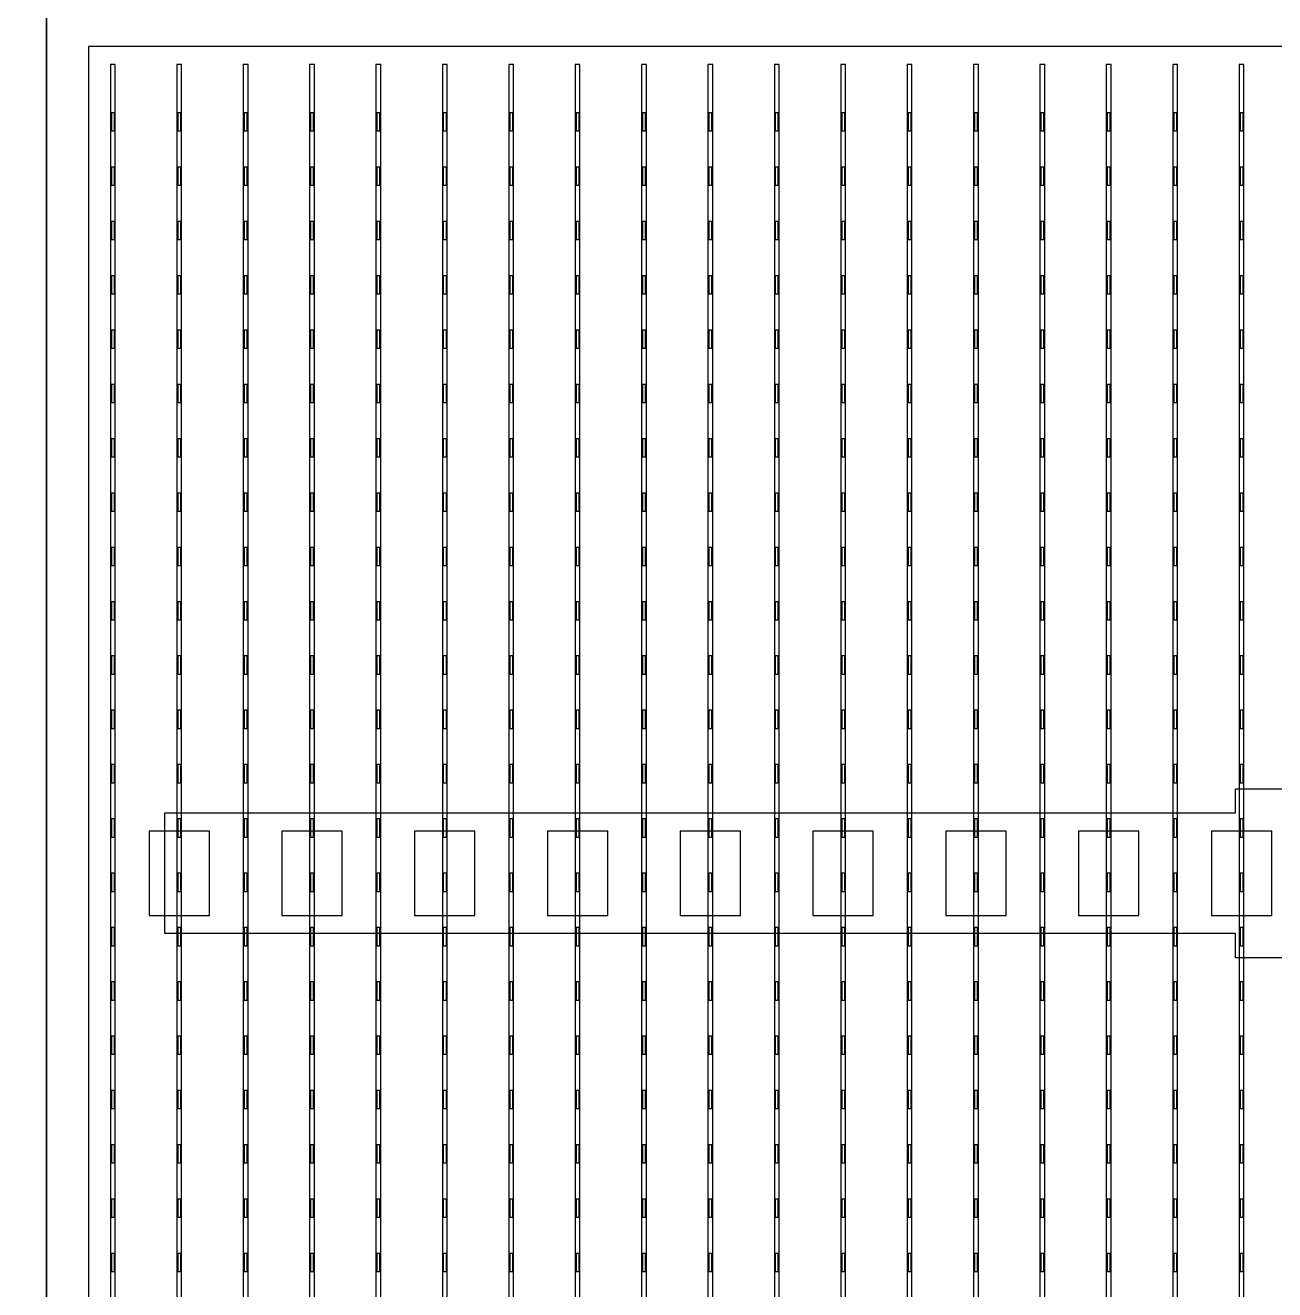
# Model space of a CAD drawing. Header units: millimetres. Extents: x -18 to 142, y -7 to 153.
# Drawn here: x 82.89 to 93.25, y 30.65 to 41.12 of the extents above; entities that cross this region are included whole.
import ezdxf

# ---------------------------------------------------------------- set-up
doc = ezdxf.new("R2010")
doc.units = ezdxf.units.MM
for name, color, linetype in [('BUSBARS', 3, 'Continuous'), ('CELLS', 5, 'Continuous'), ('CONTACT_PADS', 2, 'Continuous'), ('DICING', 4, 'Continuous'), ('FINGERS', 1, 'Continuous'), ('INSULATION', 2, 'Continuous')]:
    doc.layers.add(name, color=color, linetype=linetype)

msp = doc.modelspace()

# ---------------------------------------------------------------- linework, layer by layer
at = {"layer": 'BUSBARS'}
msp.add_lwpolyline([(102.99, 34.6), (102.99, 33.6), (94.12, 33.6), (94.12, 33.4), (92.92, 33.4), (92.92, 33.6), (84.05, 33.6), (84.05, 34.6), (92.92, 34.6), (92.92, 34.8), (94.12, 34.8), (94.12, 34.6), (102.99, 34.6)], close=True, dxfattribs=at)
at = {"layer": 'CELLS'}
for points in [[(83.07, 20.4), (83.07, 41.3), (62.17, 41.3), (62.17, 20.4), (83.07, 20.4)], [(103.97, 20.4), (103.97, 41.3), (83.07, 41.3), (83.07, 20.4), (103.97, 20.4)]]:
    msp.add_lwpolyline(points, close=True, dxfattribs=at)
at = {"layer": 'CONTACT_PADS'}
for points in [[(83.633, 40.25), (83.633, 40.4), (83.608, 40.4), (83.608, 40.25), (83.633, 40.25)], [(84.183, 40.25), (84.183, 40.4), (84.158, 40.4), (84.158, 40.25), (84.183, 40.25)], [(84.733, 40.25), (84.733, 40.4), (84.708, 40.4), (84.708, 40.25), (84.733, 40.25)], [(85.283, 40.25), (85.283, 40.4), (85.258, 40.4), (85.258, 40.25), (85.283, 40.25)], [(85.833, 40.25), (85.833, 40.4), (85.808, 40.4), (85.808, 40.25), (85.833, 40.25)], [(86.383, 40.25), (86.383, 40.4), (86.358, 40.4), (86.358, 40.25), (86.383, 40.25)], [(86.933, 40.25), (86.933, 40.4), (86.908, 40.4), (86.908, 40.25), (86.933, 40.25)], [(87.483, 40.25), (87.483, 40.4), (87.458, 40.4), (87.458, 40.25), (87.483, 40.25)], [(88.033, 40.25), (88.033, 40.4), (88.008, 40.4), (88.008, 40.25), (88.033, 40.25)], [(88.583, 40.25), (88.583, 40.4), (88.558, 40.4), (88.558, 40.25), (88.583, 40.25)], [(89.133, 40.25), (89.133, 40.4), (89.108, 40.4), (89.108, 40.25), (89.133, 40.25)], [(89.683, 40.25), (89.683, 40.4), (89.658, 40.4), (89.658, 40.25), (89.683, 40.25)], [(90.233, 40.25), (90.233, 40.4), (90.208, 40.4), (90.208, 40.25), (90.233, 40.25)], [(90.783, 40.25), (90.783, 40.4), (90.758, 40.4), (90.758, 40.25), (90.783, 40.25)], [(91.333, 40.25), (91.333, 40.4), (91.308, 40.4), (91.308, 40.25), (91.333, 40.25)], [(91.883, 40.25), (91.883, 40.4), (91.858, 40.4), (91.858, 40.25), (91.883, 40.25)], [(92.433, 40.25), (92.433, 40.4), (92.408, 40.4), (92.408, 40.25), (92.433, 40.25)], [(92.983, 40.25), (92.983, 40.4), (92.958, 40.4), (92.958, 40.25), (92.983, 40.25)], [(83.633, 39.8), (83.633, 39.95), (83.608, 39.95), (83.608, 39.8), (83.633, 39.8)], [(84.183, 39.8), (84.183, 39.95), (84.158, 39.95), (84.158, 39.8), (84.183, 39.8)], [(84.733, 39.8), (84.733, 39.95), (84.708, 39.95), (84.708, 39.8), (84.733, 39.8)], [(85.283, 39.8), (85.283, 39.95), (85.258, 39.95), (85.258, 39.8), (85.283, 39.8)], [(85.833, 39.8), (85.833, 39.95), (85.808, 39.95), (85.808, 39.8), (85.833, 39.8)], [(86.383, 39.8), (86.383, 39.95), (86.358, 39.95), (86.358, 39.8), (86.383, 39.8)], [(86.933, 39.8), (86.933, 39.95), (86.908, 39.95), (86.908, 39.8), (86.933, 39.8)], [(87.483, 39.8), (87.483, 39.95), (87.458, 39.95), (87.458, 39.8), (87.483, 39.8)], [(88.033, 39.8), (88.033, 39.95), (88.008, 39.95), (88.008, 39.8), (88.033, 39.8)], [(88.583, 39.8), (88.583, 39.95), (88.558, 39.95), (88.558, 39.8), (88.583, 39.8)], [(89.133, 39.8), (89.133, 39.95), (89.108, 39.95), (89.108, 39.8), (89.133, 39.8)], [(89.683, 39.8), (89.683, 39.95), (89.658, 39.95), (89.658, 39.8), (89.683, 39.8)], [(90.233, 39.8), (90.233, 39.95), (90.208, 39.95), (90.208, 39.8), (90.233, 39.8)], [(90.783, 39.8), (90.783, 39.95), (90.758, 39.95), (90.758, 39.8), (90.783, 39.8)], [(91.333, 39.8), (91.333, 39.95), (91.308, 39.95), (91.308, 39.8), (91.333, 39.8)], [(91.883, 39.8), (91.883, 39.95), (91.858, 39.95), (91.858, 39.8), (91.883, 39.8)], [(92.433, 39.8), (92.433, 39.95), (92.408, 39.95), (92.408, 39.8), (92.433, 39.8)], [(92.983, 39.8), (92.983, 39.95), (92.958, 39.95), (92.958, 39.8), (92.983, 39.8)], [(83.633, 39.35), (83.633, 39.5), (83.608, 39.5), (83.608, 39.35), (83.633, 39.35)], [(84.183, 39.35), (84.183, 39.5), (84.158, 39.5), (84.158, 39.35), (84.183, 39.35)], [(84.733, 39.35), (84.733, 39.5), (84.708, 39.5), (84.708, 39.35), (84.733, 39.35)], [(85.283, 39.35), (85.283, 39.5), (85.258, 39.5), (85.258, 39.35), (85.283, 39.35)], [(85.833, 39.35), (85.833, 39.5), (85.808, 39.5), (85.808, 39.35), (85.833, 39.35)], [(86.383, 39.35), (86.383, 39.5), (86.358, 39.5), (86.358, 39.35), (86.383, 39.35)], [(86.933, 39.35), (86.933, 39.5), (86.908, 39.5), (86.908, 39.35), (86.933, 39.35)], [(87.483, 39.35), (87.483, 39.5), (87.458, 39.5), (87.458, 39.35), (87.483, 39.35)], [(88.033, 39.35), (88.033, 39.5), (88.008, 39.5), (88.008, 39.35), (88.033, 39.35)], [(88.583, 39.35), (88.583, 39.5), (88.558, 39.5), (88.558, 39.35), (88.583, 39.35)], [(89.133, 39.35), (89.133, 39.5), (89.108, 39.5), (89.108, 39.35), (89.133, 39.35)], [(89.683, 39.35), (89.683, 39.5), (89.658, 39.5), (89.658, 39.35), (89.683, 39.35)], [(90.233, 39.35), (90.233, 39.5), (90.208, 39.5), (90.208, 39.35), (90.233, 39.35)], [(90.783, 39.35), (90.783, 39.5), (90.758, 39.5), (90.758, 39.35), (90.783, 39.35)], [(91.333, 39.35), (91.333, 39.5), (91.308, 39.5), (91.308, 39.35), (91.333, 39.35)], [(91.883, 39.35), (91.883, 39.5), (91.858, 39.5), (91.858, 39.35), (91.883, 39.35)], [(92.433, 39.35), (92.433, 39.5), (92.408, 39.5), (92.408, 39.35), (92.433, 39.35)], [(92.983, 39.35), (92.983, 39.5), (92.958, 39.5), (92.958, 39.35), (92.983, 39.35)], [(83.633, 38.9), (83.633, 39.05), (83.608, 39.05), (83.608, 38.9), (83.633, 38.9)], [(84.183, 38.9), (84.183, 39.05), (84.158, 39.05), (84.158, 38.9), (84.183, 38.9)], [(84.733, 38.9), (84.733, 39.05), (84.708, 39.05), (84.708, 38.9), (84.733, 38.9)], [(85.283, 38.9), (85.283, 39.05), (85.258, 39.05), (85.258, 38.9), (85.283, 38.9)], [(85.833, 38.9), (85.833, 39.05), (85.808, 39.05), (85.808, 38.9), (85.833, 38.9)], [(86.383, 38.9), (86.383, 39.05), (86.358, 39.05), (86.358, 38.9), (86.383, 38.9)], [(86.933, 38.9), (86.933, 39.05), (86.908, 39.05), (86.908, 38.9), (86.933, 38.9)], [(87.483, 38.9), (87.483, 39.05), (87.458, 39.05), (87.458, 38.9), (87.483, 38.9)], [(88.033, 38.9), (88.033, 39.05), (88.008, 39.05), (88.008, 38.9), (88.033, 38.9)], [(88.583, 38.9), (88.583, 39.05), (88.558, 39.05), (88.558, 38.9), (88.583, 38.9)], [(89.133, 38.9), (89.133, 39.05), (89.108, 39.05), (89.108, 38.9), (89.133, 38.9)], [(89.683, 38.9), (89.683, 39.05), (89.658, 39.05), (89.658, 38.9), (89.683, 38.9)], [(90.233, 38.9), (90.233, 39.05), (90.208, 39.05), (90.208, 38.9), (90.233, 38.9)], [(90.783, 38.9), (90.783, 39.05), (90.758, 39.05), (90.758, 38.9), (90.783, 38.9)], [(91.333, 38.9), (91.333, 39.05), (91.308, 39.05), (91.308, 38.9), (91.333, 38.9)], [(91.883, 38.9), (91.883, 39.05), (91.858, 39.05), (91.858, 38.9), (91.883, 38.9)], [(92.433, 38.9), (92.433, 39.05), (92.408, 39.05), (92.408, 38.9), (92.433, 38.9)], [(92.983, 38.9), (92.983, 39.05), (92.958, 39.05), (92.958, 38.9), (92.983, 38.9)], [(83.633, 38.45), (83.633, 38.6), (83.608, 38.6), (83.608, 38.45), (83.633, 38.45)], [(84.183, 38.45), (84.183, 38.6), (84.158, 38.6), (84.158, 38.45), (84.183, 38.45)], [(84.733, 38.45), (84.733, 38.6), (84.708, 38.6), (84.708, 38.45), (84.733, 38.45)], [(85.283, 38.45), (85.283, 38.6), (85.258, 38.6), (85.258, 38.45), (85.283, 38.45)], [(85.833, 38.45), (85.833, 38.6), (85.808, 38.6), (85.808, 38.45), (85.833, 38.45)], [(86.383, 38.45), (86.383, 38.6), (86.358, 38.6), (86.358, 38.45), (86.383, 38.45)], [(86.933, 38.45), (86.933, 38.6), (86.908, 38.6), (86.908, 38.45), (86.933, 38.45)], [(87.483, 38.45), (87.483, 38.6), (87.458, 38.6), (87.458, 38.45), (87.483, 38.45)], [(88.033, 38.45), (88.033, 38.6), (88.008, 38.6), (88.008, 38.45), (88.033, 38.45)], [(88.583, 38.45), (88.583, 38.6), (88.558, 38.6), (88.558, 38.45), (88.583, 38.45)], [(89.133, 38.45), (89.133, 38.6), (89.108, 38.6), (89.108, 38.45), (89.133, 38.45)], [(89.683, 38.45), (89.683, 38.6), (89.658, 38.6), (89.658, 38.45), (89.683, 38.45)], [(90.233, 38.45), (90.233, 38.6), (90.208, 38.6), (90.208, 38.45), (90.233, 38.45)], [(90.783, 38.45), (90.783, 38.6), (90.758, 38.6), (90.758, 38.45), (90.783, 38.45)], [(91.333, 38.45), (91.333, 38.6), (91.308, 38.6), (91.308, 38.45), (91.333, 38.45)], [(91.883, 38.45), (91.883, 38.6), (91.858, 38.6), (91.858, 38.45), (91.883, 38.45)], [(92.433, 38.45), (92.433, 38.6), (92.408, 38.6), (92.408, 38.45), (92.433, 38.45)], [(92.983, 38.45), (92.983, 38.6), (92.958, 38.6), (92.958, 38.45), (92.983, 38.45)], [(83.633, 38), (83.633, 38.15), (83.608, 38.15), (83.608, 38), (83.633, 38)], [(84.183, 38), (84.183, 38.15), (84.158, 38.15), (84.158, 38), (84.183, 38)], [(84.733, 38), (84.733, 38.15), (84.708, 38.15), (84.708, 38), (84.733, 38)], [(85.283, 38), (85.283, 38.15), (85.258, 38.15), (85.258, 38), (85.283, 38)], [(85.833, 38), (85.833, 38.15), (85.808, 38.15), (85.808, 38), (85.833, 38)], [(86.383, 38), (86.383, 38.15), (86.358, 38.15), (86.358, 38), (86.383, 38)], [(86.933, 38), (86.933, 38.15), (86.908, 38.15), (86.908, 38), (86.933, 38)], [(87.483, 38), (87.483, 38.15), (87.458, 38.15), (87.458, 38), (87.483, 38)], [(88.033, 38), (88.033, 38.15), (88.008, 38.15), (88.008, 38), (88.033, 38)], [(88.583, 38), (88.583, 38.15), (88.558, 38.15), (88.558, 38), (88.583, 38)], [(89.133, 38), (89.133, 38.15), (89.108, 38.15), (89.108, 38), (89.133, 38)], [(89.683, 38), (89.683, 38.15), (89.658, 38.15), (89.658, 38), (89.683, 38)], [(90.233, 38), (90.233, 38.15), (90.208, 38.15), (90.208, 38), (90.233, 38)], [(90.783, 38), (90.783, 38.15), (90.758, 38.15), (90.758, 38), (90.783, 38)], [(91.333, 38), (91.333, 38.15), (91.308, 38.15), (91.308, 38), (91.333, 38)], [(91.883, 38), (91.883, 38.15), (91.858, 38.15), (91.858, 38), (91.883, 38)], [(92.433, 38), (92.433, 38.15), (92.408, 38.15), (92.408, 38), (92.433, 38)], [(92.983, 38), (92.983, 38.15), (92.958, 38.15), (92.958, 38), (92.983, 38)], [(83.633, 37.55), (83.633, 37.7), (83.608, 37.7), (83.608, 37.55), (83.633, 37.55)], [(84.183, 37.55), (84.183, 37.7), (84.158, 37.7), (84.158, 37.55), (84.183, 37.55)], [(84.733, 37.55), (84.733, 37.7), (84.708, 37.7), (84.708, 37.55), (84.733, 37.55)], [(85.283, 37.55), (85.283, 37.7), (85.258, 37.7), (85.258, 37.55), (85.283, 37.55)], [(85.833, 37.55), (85.833, 37.7), (85.808, 37.7), (85.808, 37.55), (85.833, 37.55)], [(86.383, 37.55), (86.383, 37.7), (86.358, 37.7), (86.358, 37.55), (86.383, 37.55)], [(86.933, 37.55), (86.933, 37.7), (86.908, 37.7), (86.908, 37.55), (86.933, 37.55)], [(87.483, 37.55), (87.483, 37.7), (87.458, 37.7), (87.458, 37.55), (87.483, 37.55)], [(88.033, 37.55), (88.033, 37.7), (88.008, 37.7), (88.008, 37.55), (88.033, 37.55)], [(88.583, 37.55), (88.583, 37.7), (88.558, 37.7), (88.558, 37.55), (88.583, 37.55)], [(89.133, 37.55), (89.133, 37.7), (89.108, 37.7), (89.108, 37.55), (89.133, 37.55)], [(89.683, 37.55), (89.683, 37.7), (89.658, 37.7), (89.658, 37.55), (89.683, 37.55)], [(90.233, 37.55), (90.233, 37.7), (90.208, 37.7), (90.208, 37.55), (90.233, 37.55)], [(90.783, 37.55), (90.783, 37.7), (90.758, 37.7), (90.758, 37.55), (90.783, 37.55)], [(91.333, 37.55), (91.333, 37.7), (91.308, 37.7), (91.308, 37.55), (91.333, 37.55)], [(91.883, 37.55), (91.883, 37.7), (91.858, 37.7), (91.858, 37.55), (91.883, 37.55)], [(92.433, 37.55), (92.433, 37.7), (92.408, 37.7), (92.408, 37.55), (92.433, 37.55)], [(92.983, 37.55), (92.983, 37.7), (92.958, 37.7), (92.958, 37.55), (92.983, 37.55)], [(83.633, 37.1), (83.633, 37.25), (83.608, 37.25), (83.608, 37.1), (83.633, 37.1)], [(84.183, 37.1), (84.183, 37.25), (84.158, 37.25), (84.158, 37.1), (84.183, 37.1)], [(84.733, 37.1), (84.733, 37.25), (84.708, 37.25), (84.708, 37.1), (84.733, 37.1)], [(85.283, 37.1), (85.283, 37.25), (85.258, 37.25), (85.258, 37.1), (85.283, 37.1)], [(85.833, 37.1), (85.833, 37.25), (85.808, 37.25), (85.808, 37.1), (85.833, 37.1)], [(86.383, 37.1), (86.383, 37.25), (86.358, 37.25), (86.358, 37.1), (86.383, 37.1)], [(86.933, 37.1), (86.933, 37.25), (86.908, 37.25), (86.908, 37.1), (86.933, 37.1)], [(87.483, 37.1), (87.483, 37.25), (87.458, 37.25), (87.458, 37.1), (87.483, 37.1)], [(88.033, 37.1), (88.033, 37.25), (88.008, 37.25), (88.008, 37.1), (88.033, 37.1)], [(88.583, 37.1), (88.583, 37.25), (88.558, 37.25), (88.558, 37.1), (88.583, 37.1)], [(89.133, 37.1), (89.133, 37.25), (89.108, 37.25), (89.108, 37.1), (89.133, 37.1)], [(89.683, 37.1), (89.683, 37.25), (89.658, 37.25), (89.658, 37.1), (89.683, 37.1)], [(90.233, 37.1), (90.233, 37.25), (90.208, 37.25), (90.208, 37.1), (90.233, 37.1)], [(90.783, 37.1), (90.783, 37.25), (90.758, 37.25), (90.758, 37.1), (90.783, 37.1)], [(91.333, 37.1), (91.333, 37.25), (91.308, 37.25), (91.308, 37.1), (91.333, 37.1)], [(91.883, 37.1), (91.883, 37.25), (91.858, 37.25), (91.858, 37.1), (91.883, 37.1)], [(92.433, 37.1), (92.433, 37.25), (92.408, 37.25), (92.408, 37.1), (92.433, 37.1)], [(92.983, 37.1), (92.983, 37.25), (92.958, 37.25), (92.958, 37.1), (92.983, 37.1)], [(83.633, 36.65), (83.633, 36.8), (83.608, 36.8), (83.608, 36.65), (83.633, 36.65)], [(84.183, 36.65), (84.183, 36.8), (84.158, 36.8), (84.158, 36.65), (84.183, 36.65)], [(84.733, 36.65), (84.733, 36.8), (84.708, 36.8), (84.708, 36.65), (84.733, 36.65)], [(85.283, 36.65), (85.283, 36.8), (85.258, 36.8), (85.258, 36.65), (85.283, 36.65)], [(85.833, 36.65), (85.833, 36.8), (85.808, 36.8), (85.808, 36.65), (85.833, 36.65)], [(86.383, 36.65), (86.383, 36.8), (86.358, 36.8), (86.358, 36.65), (86.383, 36.65)], [(86.933, 36.65), (86.933, 36.8), (86.908, 36.8), (86.908, 36.65), (86.933, 36.65)], [(87.483, 36.65), (87.483, 36.8), (87.458, 36.8), (87.458, 36.65), (87.483, 36.65)], [(88.033, 36.65), (88.033, 36.8), (88.008, 36.8), (88.008, 36.65), (88.033, 36.65)], [(88.583, 36.65), (88.583, 36.8), (88.558, 36.8), (88.558, 36.65), (88.583, 36.65)], [(89.133, 36.65), (89.133, 36.8), (89.108, 36.8), (89.108, 36.65), (89.133, 36.65)], [(89.683, 36.65), (89.683, 36.8), (89.658, 36.8), (89.658, 36.65), (89.683, 36.65)], [(90.233, 36.65), (90.233, 36.8), (90.208, 36.8), (90.208, 36.65), (90.233, 36.65)], [(90.783, 36.65), (90.783, 36.8), (90.758, 36.8), (90.758, 36.65), (90.783, 36.65)], [(91.333, 36.65), (91.333, 36.8), (91.308, 36.8), (91.308, 36.65), (91.333, 36.65)], [(91.883, 36.65), (91.883, 36.8), (91.858, 36.8), (91.858, 36.65), (91.883, 36.65)], [(92.433, 36.65), (92.433, 36.8), (92.408, 36.8), (92.408, 36.65), (92.433, 36.65)], [(92.983, 36.65), (92.983, 36.8), (92.958, 36.8), (92.958, 36.65), (92.983, 36.65)], [(83.633, 36.2), (83.633, 36.35), (83.608, 36.35), (83.608, 36.2), (83.633, 36.2)], [(84.183, 36.2), (84.183, 36.35), (84.158, 36.35), (84.158, 36.2), (84.183, 36.2)], [(84.733, 36.2), (84.733, 36.35), (84.708, 36.35), (84.708, 36.2), (84.733, 36.2)], [(85.283, 36.2), (85.283, 36.35), (85.258, 36.35), (85.258, 36.2), (85.283, 36.2)], [(85.833, 36.2), (85.833, 36.35), (85.808, 36.35), (85.808, 36.2), (85.833, 36.2)], [(86.383, 36.2), (86.383, 36.35), (86.358, 36.35), (86.358, 36.2), (86.383, 36.2)], [(86.933, 36.2), (86.933, 36.35), (86.908, 36.35), (86.908, 36.2), (86.933, 36.2)], [(87.483, 36.2), (87.483, 36.35), (87.458, 36.35), (87.458, 36.2), (87.483, 36.2)], [(88.033, 36.2), (88.033, 36.35), (88.008, 36.35), (88.008, 36.2), (88.033, 36.2)], [(88.583, 36.2), (88.583, 36.35), (88.558, 36.35), (88.558, 36.2), (88.583, 36.2)], [(89.133, 36.2), (89.133, 36.35), (89.108, 36.35), (89.108, 36.2), (89.133, 36.2)], [(89.683, 36.2), (89.683, 36.35), (89.658, 36.35), (89.658, 36.2), (89.683, 36.2)], [(90.233, 36.2), (90.233, 36.35), (90.208, 36.35), (90.208, 36.2), (90.233, 36.2)], [(90.783, 36.2), (90.783, 36.35), (90.758, 36.35), (90.758, 36.2), (90.783, 36.2)], [(91.333, 36.2), (91.333, 36.35), (91.308, 36.35), (91.308, 36.2), (91.333, 36.2)], [(91.883, 36.2), (91.883, 36.35), (91.858, 36.35), (91.858, 36.2), (91.883, 36.2)], [(92.433, 36.2), (92.433, 36.35), (92.408, 36.35), (92.408, 36.2), (92.433, 36.2)], [(92.983, 36.2), (92.983, 36.35), (92.958, 36.35), (92.958, 36.2), (92.983, 36.2)], [(83.633, 35.75), (83.633, 35.9), (83.608, 35.9), (83.608, 35.75), (83.633, 35.75)], [(84.183, 35.75), (84.183, 35.9), (84.158, 35.9), (84.158, 35.75), (84.183, 35.75)], [(84.733, 35.75), (84.733, 35.9), (84.708, 35.9), (84.708, 35.75), (84.733, 35.75)], [(85.283, 35.75), (85.283, 35.9), (85.258, 35.9), (85.258, 35.75), (85.283, 35.75)], [(85.833, 35.75), (85.833, 35.9), (85.808, 35.9), (85.808, 35.75), (85.833, 35.75)], [(86.383, 35.75), (86.383, 35.9), (86.358, 35.9), (86.358, 35.75), (86.383, 35.75)], [(86.933, 35.75), (86.933, 35.9), (86.908, 35.9), (86.908, 35.75), (86.933, 35.75)], [(87.483, 35.75), (87.483, 35.9), (87.458, 35.9), (87.458, 35.75), (87.483, 35.75)], [(88.033, 35.75), (88.033, 35.9), (88.008, 35.9), (88.008, 35.75), (88.033, 35.75)], [(88.583, 35.75), (88.583, 35.9), (88.558, 35.9), (88.558, 35.75), (88.583, 35.75)], [(89.133, 35.75), (89.133, 35.9), (89.108, 35.9), (89.108, 35.75), (89.133, 35.75)], [(89.683, 35.75), (89.683, 35.9), (89.658, 35.9), (89.658, 35.75), (89.683, 35.75)], [(90.233, 35.75), (90.233, 35.9), (90.208, 35.9), (90.208, 35.75), (90.233, 35.75)], [(90.783, 35.75), (90.783, 35.9), (90.758, 35.9), (90.758, 35.75), (90.783, 35.75)], [(91.333, 35.75), (91.333, 35.9), (91.308, 35.9), (91.308, 35.75), (91.333, 35.75)], [(91.883, 35.75), (91.883, 35.9), (91.858, 35.9), (91.858, 35.75), (91.883, 35.75)], [(92.433, 35.75), (92.433, 35.9), (92.408, 35.9), (92.408, 35.75), (92.433, 35.75)], [(92.983, 35.75), (92.983, 35.9), (92.958, 35.9), (92.958, 35.75), (92.983, 35.75)], [(83.633, 35.3), (83.633, 35.45), (83.608, 35.45), (83.608, 35.3), (83.633, 35.3)], [(84.183, 35.3), (84.183, 35.45), (84.158, 35.45), (84.158, 35.3), (84.183, 35.3)], [(84.733, 35.3), (84.733, 35.45), (84.708, 35.45), (84.708, 35.3), (84.733, 35.3)], [(85.283, 35.3), (85.283, 35.45), (85.258, 35.45), (85.258, 35.3), (85.283, 35.3)], [(85.833, 35.3), (85.833, 35.45), (85.808, 35.45), (85.808, 35.3), (85.833, 35.3)], [(86.383, 35.3), (86.383, 35.45), (86.358, 35.45), (86.358, 35.3), (86.383, 35.3)], [(86.933, 35.3), (86.933, 35.45), (86.908, 35.45), (86.908, 35.3), (86.933, 35.3)], [(87.483, 35.3), (87.483, 35.45), (87.458, 35.45), (87.458, 35.3), (87.483, 35.3)], [(88.033, 35.3), (88.033, 35.45), (88.008, 35.45), (88.008, 35.3), (88.033, 35.3)], [(88.583, 35.3), (88.583, 35.45), (88.558, 35.45), (88.558, 35.3), (88.583, 35.3)], [(89.133, 35.3), (89.133, 35.45), (89.108, 35.45), (89.108, 35.3), (89.133, 35.3)], [(89.683, 35.3), (89.683, 35.45), (89.658, 35.45), (89.658, 35.3), (89.683, 35.3)], [(90.233, 35.3), (90.233, 35.45), (90.208, 35.45), (90.208, 35.3), (90.233, 35.3)], [(90.783, 35.3), (90.783, 35.45), (90.758, 35.45), (90.758, 35.3), (90.783, 35.3)], [(91.333, 35.3), (91.333, 35.45), (91.308, 35.45), (91.308, 35.3), (91.333, 35.3)], [(91.883, 35.3), (91.883, 35.45), (91.858, 35.45), (91.858, 35.3), (91.883, 35.3)], [(92.433, 35.3), (92.433, 35.45), (92.408, 35.45), (92.408, 35.3), (92.433, 35.3)], [(92.983, 35.3), (92.983, 35.45), (92.958, 35.45), (92.958, 35.3), (92.983, 35.3)], [(83.633, 34.85), (83.633, 35), (83.608, 35), (83.608, 34.85), (83.633, 34.85)], [(84.183, 34.85), (84.183, 35), (84.158, 35), (84.158, 34.85), (84.183, 34.85)], [(84.733, 34.85), (84.733, 35), (84.708, 35), (84.708, 34.85), (84.733, 34.85)], [(85.283, 34.85), (85.283, 35), (85.258, 35), (85.258, 34.85), (85.283, 34.85)], [(85.833, 34.85), (85.833, 35), (85.808, 35), (85.808, 34.85), (85.833, 34.85)], [(86.383, 34.85), (86.383, 35), (86.358, 35), (86.358, 34.85), (86.383, 34.85)], [(86.933, 34.85), (86.933, 35), (86.908, 35), (86.908, 34.85), (86.933, 34.85)], [(87.483, 34.85), (87.483, 35), (87.458, 35), (87.458, 34.85), (87.483, 34.85)], [(88.033, 34.85), (88.033, 35), (88.008, 35), (88.008, 34.85), (88.033, 34.85)], [(88.583, 34.85), (88.583, 35), (88.558, 35), (88.558, 34.85), (88.583, 34.85)], [(89.133, 34.85), (89.133, 35), (89.108, 35), (89.108, 34.85), (89.133, 34.85)], [(89.683, 34.85), (89.683, 35), (89.658, 35), (89.658, 34.85), (89.683, 34.85)], [(90.233, 34.85), (90.233, 35), (90.208, 35), (90.208, 34.85), (90.233, 34.85)], [(90.783, 34.85), (90.783, 35), (90.758, 35), (90.758, 34.85), (90.783, 34.85)], [(91.333, 34.85), (91.333, 35), (91.308, 35), (91.308, 34.85), (91.333, 34.85)], [(91.883, 34.85), (91.883, 35), (91.858, 35), (91.858, 34.85), (91.883, 34.85)], [(92.433, 34.85), (92.433, 35), (92.408, 35), (92.408, 34.85), (92.433, 34.85)], [(92.983, 34.85), (92.983, 35), (92.958, 35), (92.958, 34.85), (92.983, 34.85)], [(83.633, 34.4), (83.633, 34.55), (83.608, 34.55), (83.608, 34.4), (83.633, 34.4)], [(84.183, 34.4), (84.183, 34.55), (84.158, 34.55), (84.158, 34.4), (84.183, 34.4)], [(84.733, 34.4), (84.733, 34.55), (84.708, 34.55), (84.708, 34.4), (84.733, 34.4)], [(85.283, 34.4), (85.283, 34.55), (85.258, 34.55), (85.258, 34.4), (85.283, 34.4)], [(85.833, 34.4), (85.833, 34.55), (85.808, 34.55), (85.808, 34.4), (85.833, 34.4)], [(86.383, 34.4), (86.383, 34.55), (86.358, 34.55), (86.358, 34.4), (86.383, 34.4)], [(86.933, 34.4), (86.933, 34.55), (86.908, 34.55), (86.908, 34.4), (86.933, 34.4)], [(87.483, 34.4), (87.483, 34.55), (87.458, 34.55), (87.458, 34.4), (87.483, 34.4)], [(88.033, 34.4), (88.033, 34.55), (88.008, 34.55), (88.008, 34.4), (88.033, 34.4)], [(88.583, 34.4), (88.583, 34.55), (88.558, 34.55), (88.558, 34.4), (88.583, 34.4)], [(89.133, 34.4), (89.133, 34.55), (89.108, 34.55), (89.108, 34.4), (89.133, 34.4)], [(89.683, 34.4), (89.683, 34.55), (89.658, 34.55), (89.658, 34.4), (89.683, 34.4)], [(90.233, 34.4), (90.233, 34.55), (90.208, 34.55), (90.208, 34.4), (90.233, 34.4)], [(90.783, 34.4), (90.783, 34.55), (90.758, 34.55), (90.758, 34.4), (90.783, 34.4)], [(91.333, 34.4), (91.333, 34.55), (91.308, 34.55), (91.308, 34.4), (91.333, 34.4)], [(91.883, 34.4), (91.883, 34.55), (91.858, 34.55), (91.858, 34.4), (91.883, 34.4)], [(92.433, 34.4), (92.433, 34.55), (92.408, 34.55), (92.408, 34.4), (92.433, 34.4)], [(92.983, 34.4), (92.983, 34.55), (92.958, 34.55), (92.958, 34.4), (92.983, 34.4)], [(83.633, 33.95), (83.633, 34.1), (83.608, 34.1), (83.608, 33.95), (83.633, 33.95)], [(84.183, 33.95), (84.183, 34.1), (84.158, 34.1), (84.158, 33.95), (84.183, 33.95)], [(84.733, 33.95), (84.733, 34.1), (84.708, 34.1), (84.708, 33.95), (84.733, 33.95)], [(85.283, 33.95), (85.283, 34.1), (85.258, 34.1), (85.258, 33.95), (85.283, 33.95)], [(85.833, 33.95), (85.833, 34.1), (85.808, 34.1), (85.808, 33.95), (85.833, 33.95)], [(86.383, 33.95), (86.383, 34.1), (86.358, 34.1), (86.358, 33.95), (86.383, 33.95)], [(86.933, 33.95), (86.933, 34.1), (86.908, 34.1), (86.908, 33.95), (86.933, 33.95)], [(87.483, 33.95), (87.483, 34.1), (87.458, 34.1), (87.458, 33.95), (87.483, 33.95)], [(88.033, 33.95), (88.033, 34.1), (88.008, 34.1), (88.008, 33.95), (88.033, 33.95)], [(88.583, 33.95), (88.583, 34.1), (88.558, 34.1), (88.558, 33.95), (88.583, 33.95)], [(89.133, 33.95), (89.133, 34.1), (89.108, 34.1), (89.108, 33.95), (89.133, 33.95)], [(89.683, 33.95), (89.683, 34.1), (89.658, 34.1), (89.658, 33.95), (89.683, 33.95)], [(90.233, 33.95), (90.233, 34.1), (90.208, 34.1), (90.208, 33.95), (90.233, 33.95)], [(90.783, 33.95), (90.783, 34.1), (90.758, 34.1), (90.758, 33.95), (90.783, 33.95)], [(91.333, 33.95), (91.333, 34.1), (91.308, 34.1), (91.308, 33.95), (91.333, 33.95)], [(91.883, 33.95), (91.883, 34.1), (91.858, 34.1), (91.858, 33.95), (91.883, 33.95)], [(92.433, 33.95), (92.433, 34.1), (92.408, 34.1), (92.408, 33.95), (92.433, 33.95)], [(92.983, 33.95), (92.983, 34.1), (92.958, 34.1), (92.958, 33.95), (92.983, 33.95)], [(83.633, 33.5), (83.633, 33.65), (83.608, 33.65), (83.608, 33.5), (83.633, 33.5)], [(84.183, 33.5), (84.183, 33.65), (84.158, 33.65), (84.158, 33.5), (84.183, 33.5)], [(84.733, 33.5), (84.733, 33.65), (84.708, 33.65), (84.708, 33.5), (84.733, 33.5)], [(85.283, 33.5), (85.283, 33.65), (85.258, 33.65), (85.258, 33.5), (85.283, 33.5)], [(85.833, 33.5), (85.833, 33.65), (85.808, 33.65), (85.808, 33.5), (85.833, 33.5)], [(86.383, 33.5), (86.383, 33.65), (86.358, 33.65), (86.358, 33.5), (86.383, 33.5)], [(86.933, 33.5), (86.933, 33.65), (86.908, 33.65), (86.908, 33.5), (86.933, 33.5)], [(87.483, 33.5), (87.483, 33.65), (87.458, 33.65), (87.458, 33.5), (87.483, 33.5)], [(88.033, 33.5), (88.033, 33.65), (88.008, 33.65), (88.008, 33.5), (88.033, 33.5)], [(88.583, 33.5), (88.583, 33.65), (88.558, 33.65), (88.558, 33.5), (88.583, 33.5)], [(89.133, 33.5), (89.133, 33.65), (89.108, 33.65), (89.108, 33.5), (89.133, 33.5)], [(89.683, 33.5), (89.683, 33.65), (89.658, 33.65), (89.658, 33.5), (89.683, 33.5)], [(90.233, 33.5), (90.233, 33.65), (90.208, 33.65), (90.208, 33.5), (90.233, 33.5)], [(90.783, 33.5), (90.783, 33.65), (90.758, 33.65), (90.758, 33.5), (90.783, 33.5)], [(91.333, 33.5), (91.333, 33.65), (91.308, 33.65), (91.308, 33.5), (91.333, 33.5)], [(91.883, 33.5), (91.883, 33.65), (91.858, 33.65), (91.858, 33.5), (91.883, 33.5)], [(92.433, 33.5), (92.433, 33.65), (92.408, 33.65), (92.408, 33.5), (92.433, 33.5)], [(92.983, 33.5), (92.983, 33.65), (92.958, 33.65), (92.958, 33.5), (92.983, 33.5)], [(83.633, 33.05), (83.633, 33.2), (83.608, 33.2), (83.608, 33.05), (83.633, 33.05)], [(84.183, 33.05), (84.183, 33.2), (84.158, 33.2), (84.158, 33.05), (84.183, 33.05)], [(84.733, 33.05), (84.733, 33.2), (84.708, 33.2), (84.708, 33.05), (84.733, 33.05)], [(85.283, 33.05), (85.283, 33.2), (85.258, 33.2), (85.258, 33.05), (85.283, 33.05)], [(85.833, 33.05), (85.833, 33.2), (85.808, 33.2), (85.808, 33.05), (85.833, 33.05)], [(86.383, 33.05), (86.383, 33.2), (86.358, 33.2), (86.358, 33.05), (86.383, 33.05)], [(86.933, 33.05), (86.933, 33.2), (86.908, 33.2), (86.908, 33.05), (86.933, 33.05)], [(87.483, 33.05), (87.483, 33.2), (87.458, 33.2), (87.458, 33.05), (87.483, 33.05)], [(88.033, 33.05), (88.033, 33.2), (88.008, 33.2), (88.008, 33.05), (88.033, 33.05)], [(88.583, 33.05), (88.583, 33.2), (88.558, 33.2), (88.558, 33.05), (88.583, 33.05)], [(89.133, 33.05), (89.133, 33.2), (89.108, 33.2), (89.108, 33.05), (89.133, 33.05)], [(89.683, 33.05), (89.683, 33.2), (89.658, 33.2), (89.658, 33.05), (89.683, 33.05)], [(90.233, 33.05), (90.233, 33.2), (90.208, 33.2), (90.208, 33.05), (90.233, 33.05)], [(90.783, 33.05), (90.783, 33.2), (90.758, 33.2), (90.758, 33.05), (90.783, 33.05)], [(91.333, 33.05), (91.333, 33.2), (91.308, 33.2), (91.308, 33.05), (91.333, 33.05)], [(91.883, 33.05), (91.883, 33.2), (91.858, 33.2), (91.858, 33.05), (91.883, 33.05)], [(92.433, 33.05), (92.433, 33.2), (92.408, 33.2), (92.408, 33.05), (92.433, 33.05)], [(92.983, 33.05), (92.983, 33.2), (92.958, 33.2), (92.958, 33.05), (92.983, 33.05)], [(83.633, 32.6), (83.633, 32.75), (83.608, 32.75), (83.608, 32.6), (83.633, 32.6)], [(84.183, 32.6), (84.183, 32.75), (84.158, 32.75), (84.158, 32.6), (84.183, 32.6)], [(84.733, 32.6), (84.733, 32.75), (84.708, 32.75), (84.708, 32.6), (84.733, 32.6)], [(85.283, 32.6), (85.283, 32.75), (85.258, 32.75), (85.258, 32.6), (85.283, 32.6)], [(85.833, 32.6), (85.833, 32.75), (85.808, 32.75), (85.808, 32.6), (85.833, 32.6)], [(86.383, 32.6), (86.383, 32.75), (86.358, 32.75), (86.358, 32.6), (86.383, 32.6)], [(86.933, 32.6), (86.933, 32.75), (86.908, 32.75), (86.908, 32.6), (86.933, 32.6)], [(87.483, 32.6), (87.483, 32.75), (87.458, 32.75), (87.458, 32.6), (87.483, 32.6)], [(88.033, 32.6), (88.033, 32.75), (88.008, 32.75), (88.008, 32.6), (88.033, 32.6)], [(88.583, 32.6), (88.583, 32.75), (88.558, 32.75), (88.558, 32.6), (88.583, 32.6)], [(89.133, 32.6), (89.133, 32.75), (89.108, 32.75), (89.108, 32.6), (89.133, 32.6)], [(89.683, 32.6), (89.683, 32.75), (89.658, 32.75), (89.658, 32.6), (89.683, 32.6)], [(90.233, 32.6), (90.233, 32.75), (90.208, 32.75), (90.208, 32.6), (90.233, 32.6)], [(90.783, 32.6), (90.783, 32.75), (90.758, 32.75), (90.758, 32.6), (90.783, 32.6)], [(91.333, 32.6), (91.333, 32.75), (91.308, 32.75), (91.308, 32.6), (91.333, 32.6)], [(91.883, 32.6), (91.883, 32.75), (91.858, 32.75), (91.858, 32.6), (91.883, 32.6)], [(92.433, 32.6), (92.433, 32.75), (92.408, 32.75), (92.408, 32.6), (92.433, 32.6)], [(92.983, 32.6), (92.983, 32.75), (92.958, 32.75), (92.958, 32.6), (92.983, 32.6)], [(83.633, 32.15), (83.633, 32.3), (83.608, 32.3), (83.608, 32.15), (83.633, 32.15)], [(84.183, 32.15), (84.183, 32.3), (84.158, 32.3), (84.158, 32.15), (84.183, 32.15)], [(84.733, 32.15), (84.733, 32.3), (84.708, 32.3), (84.708, 32.15), (84.733, 32.15)], [(85.283, 32.15), (85.283, 32.3), (85.258, 32.3), (85.258, 32.15), (85.283, 32.15)], [(85.833, 32.15), (85.833, 32.3), (85.808, 32.3), (85.808, 32.15), (85.833, 32.15)], [(86.383, 32.15), (86.383, 32.3), (86.358, 32.3), (86.358, 32.15), (86.383, 32.15)], [(86.933, 32.15), (86.933, 32.3), (86.908, 32.3), (86.908, 32.15), (86.933, 32.15)], [(87.483, 32.15), (87.483, 32.3), (87.458, 32.3), (87.458, 32.15), (87.483, 32.15)], [(88.033, 32.15), (88.033, 32.3), (88.008, 32.3), (88.008, 32.15), (88.033, 32.15)], [(88.583, 32.15), (88.583, 32.3), (88.558, 32.3), (88.558, 32.15), (88.583, 32.15)], [(89.133, 32.15), (89.133, 32.3), (89.108, 32.3), (89.108, 32.15), (89.133, 32.15)], [(89.683, 32.15), (89.683, 32.3), (89.658, 32.3), (89.658, 32.15), (89.683, 32.15)], [(90.233, 32.15), (90.233, 32.3), (90.208, 32.3), (90.208, 32.15), (90.233, 32.15)], [(90.783, 32.15), (90.783, 32.3), (90.758, 32.3), (90.758, 32.15), (90.783, 32.15)], [(91.333, 32.15), (91.333, 32.3), (91.308, 32.3), (91.308, 32.15), (91.333, 32.15)], [(91.883, 32.15), (91.883, 32.3), (91.858, 32.3), (91.858, 32.15), (91.883, 32.15)], [(92.433, 32.15), (92.433, 32.3), (92.408, 32.3), (92.408, 32.15), (92.433, 32.15)], [(92.983, 32.15), (92.983, 32.3), (92.958, 32.3), (92.958, 32.15), (92.983, 32.15)], [(83.633, 31.7), (83.633, 31.85), (83.608, 31.85), (83.608, 31.7), (83.633, 31.7)], [(84.183, 31.7), (84.183, 31.85), (84.158, 31.85), (84.158, 31.7), (84.183, 31.7)], [(84.733, 31.7), (84.733, 31.85), (84.708, 31.85), (84.708, 31.7), (84.733, 31.7)], [(85.283, 31.7), (85.283, 31.85), (85.258, 31.85), (85.258, 31.7), (85.283, 31.7)], [(85.833, 31.7), (85.833, 31.85), (85.808, 31.85), (85.808, 31.7), (85.833, 31.7)], [(86.383, 31.7), (86.383, 31.85), (86.358, 31.85), (86.358, 31.7), (86.383, 31.7)], [(86.933, 31.7), (86.933, 31.85), (86.908, 31.85), (86.908, 31.7), (86.933, 31.7)], [(87.483, 31.7), (87.483, 31.85), (87.458, 31.85), (87.458, 31.7), (87.483, 31.7)], [(88.033, 31.7), (88.033, 31.85), (88.008, 31.85), (88.008, 31.7), (88.033, 31.7)], [(88.583, 31.7), (88.583, 31.85), (88.558, 31.85), (88.558, 31.7), (88.583, 31.7)], [(89.133, 31.7), (89.133, 31.85), (89.108, 31.85), (89.108, 31.7), (89.133, 31.7)], [(89.683, 31.7), (89.683, 31.85), (89.658, 31.85), (89.658, 31.7), (89.683, 31.7)], [(90.233, 31.7), (90.233, 31.85), (90.208, 31.85), (90.208, 31.7), (90.233, 31.7)], [(90.783, 31.7), (90.783, 31.85), (90.758, 31.85), (90.758, 31.7), (90.783, 31.7)], [(91.333, 31.7), (91.333, 31.85), (91.308, 31.85), (91.308, 31.7), (91.333, 31.7)], [(91.883, 31.7), (91.883, 31.85), (91.858, 31.85), (91.858, 31.7), (91.883, 31.7)], [(92.433, 31.7), (92.433, 31.85), (92.408, 31.85), (92.408, 31.7), (92.433, 31.7)], [(92.983, 31.7), (92.983, 31.85), (92.958, 31.85), (92.958, 31.7), (92.983, 31.7)], [(83.633, 31.25), (83.633, 31.4), (83.608, 31.4), (83.608, 31.25), (83.633, 31.25)], [(84.183, 31.25), (84.183, 31.4), (84.158, 31.4), (84.158, 31.25), (84.183, 31.25)], [(84.733, 31.25), (84.733, 31.4), (84.708, 31.4), (84.708, 31.25), (84.733, 31.25)], [(85.283, 31.25), (85.283, 31.4), (85.258, 31.4), (85.258, 31.25), (85.283, 31.25)], [(85.833, 31.25), (85.833, 31.4), (85.808, 31.4), (85.808, 31.25), (85.833, 31.25)], [(86.383, 31.25), (86.383, 31.4), (86.358, 31.4), (86.358, 31.25), (86.383, 31.25)], [(86.933, 31.25), (86.933, 31.4), (86.908, 31.4), (86.908, 31.25), (86.933, 31.25)], [(87.483, 31.25), (87.483, 31.4), (87.458, 31.4), (87.458, 31.25), (87.483, 31.25)], [(88.033, 31.25), (88.033, 31.4), (88.008, 31.4), (88.008, 31.25), (88.033, 31.25)], [(88.583, 31.25), (88.583, 31.4), (88.558, 31.4), (88.558, 31.25), (88.583, 31.25)], [(89.133, 31.25), (89.133, 31.4), (89.108, 31.4), (89.108, 31.25), (89.133, 31.25)], [(89.683, 31.25), (89.683, 31.4), (89.658, 31.4), (89.658, 31.25), (89.683, 31.25)], [(90.233, 31.25), (90.233, 31.4), (90.208, 31.4), (90.208, 31.25), (90.233, 31.25)], [(90.783, 31.25), (90.783, 31.4), (90.758, 31.4), (90.758, 31.25), (90.783, 31.25)], [(91.333, 31.25), (91.333, 31.4), (91.308, 31.4), (91.308, 31.25), (91.333, 31.25)], [(91.883, 31.25), (91.883, 31.4), (91.858, 31.4), (91.858, 31.25), (91.883, 31.25)], [(92.433, 31.25), (92.433, 31.4), (92.408, 31.4), (92.408, 31.25), (92.433, 31.25)], [(92.983, 31.25), (92.983, 31.4), (92.958, 31.4), (92.958, 31.25), (92.983, 31.25)], [(83.633, 30.8), (83.633, 30.95), (83.608, 30.95), (83.608, 30.8), (83.633, 30.8)], [(84.183, 30.8), (84.183, 30.95), (84.158, 30.95), (84.158, 30.8), (84.183, 30.8)], [(84.733, 30.8), (84.733, 30.95), (84.708, 30.95), (84.708, 30.8), (84.733, 30.8)], [(85.283, 30.8), (85.283, 30.95), (85.258, 30.95), (85.258, 30.8), (85.283, 30.8)], [(85.833, 30.8), (85.833, 30.95), (85.808, 30.95), (85.808, 30.8), (85.833, 30.8)], [(86.383, 30.8), (86.383, 30.95), (86.358, 30.95), (86.358, 30.8), (86.383, 30.8)], [(86.933, 30.8), (86.933, 30.95), (86.908, 30.95), (86.908, 30.8), (86.933, 30.8)], [(87.483, 30.8), (87.483, 30.95), (87.458, 30.95), (87.458, 30.8), (87.483, 30.8)], [(88.033, 30.8), (88.033, 30.95), (88.008, 30.95), (88.008, 30.8), (88.033, 30.8)], [(88.583, 30.8), (88.583, 30.95), (88.558, 30.95), (88.558, 30.8), (88.583, 30.8)], [(89.133, 30.8), (89.133, 30.95), (89.108, 30.95), (89.108, 30.8), (89.133, 30.8)], [(89.683, 30.8), (89.683, 30.95), (89.658, 30.95), (89.658, 30.8), (89.683, 30.8)], [(90.233, 30.8), (90.233, 30.95), (90.208, 30.95), (90.208, 30.8), (90.233, 30.8)], [(90.783, 30.8), (90.783, 30.95), (90.758, 30.95), (90.758, 30.8), (90.783, 30.8)], [(91.333, 30.8), (91.333, 30.95), (91.308, 30.95), (91.308, 30.8), (91.333, 30.8)], [(91.883, 30.8), (91.883, 30.95), (91.858, 30.95), (91.858, 30.8), (91.883, 30.8)], [(92.433, 30.8), (92.433, 30.95), (92.408, 30.95), (92.408, 30.8), (92.433, 30.8)], [(92.983, 30.8), (92.983, 30.95), (92.958, 30.95), (92.958, 30.8), (92.983, 30.8)]]:
    msp.add_lwpolyline(points, close=True, dxfattribs=at)
at = {"layer": 'DICING'}
for q in [(83.07, 152.65), (83.07, 152.65), (83.07, 152.65), (83.07, 152.65), (83.07, 152.65), (83.07, 152.65), (83.07, 131.75), (83.07, 131.75), (83.07, 131.75), (83.07, 131.75), (83.07, 131.75), (83.07, 131.75), (83.07, 110.85), (83.07, 110.85), (83.07, 110.85), (83.07, 110.85), (83.07, 110.85), (83.07, 110.85), (83.07, 89.95), (83.07, 89.95), (83.07, 89.95), (83.07, 89.95), (83.07, 89.95), (83.07, 89.95), (83.07, 69.05), (83.07, 69.05), (83.07, 69.05), (83.07, 69.05), (83.07, 69.05), (83.07, 69.05), (83.07, 48.15), (83.07, 48.15), (83.07, 48.15), (83.07, 48.15), (83.07, 48.15), (83.07, 48.15)]:
    msp.add_line((83.07, -7.35), q, dxfattribs=at)
at = {"layer": 'FINGERS'}
for points in [[(83.64, 20.9), (83.64, 40.8), (83.6, 40.8), (83.6, 20.9), (83.64, 20.9)], [(84.19, 20.9), (84.19, 40.8), (84.15, 40.8), (84.15, 20.9), (84.19, 20.9)], [(84.74, 20.9), (84.74, 40.8), (84.7, 40.8), (84.7, 20.9), (84.74, 20.9)], [(85.29, 20.9), (85.29, 40.8), (85.25, 40.8), (85.25, 20.9), (85.29, 20.9)], [(85.84, 20.9), (85.84, 40.8), (85.8, 40.8), (85.8, 20.9), (85.84, 20.9)], [(86.39, 20.9), (86.39, 40.8), (86.35, 40.8), (86.35, 20.9), (86.39, 20.9)], [(86.94, 20.9), (86.94, 40.8), (86.9, 40.8), (86.9, 20.9), (86.94, 20.9)], [(87.49, 20.9), (87.49, 40.8), (87.45, 40.8), (87.45, 20.9), (87.49, 20.9)], [(88.04, 20.9), (88.04, 40.8), (88, 40.8), (88, 20.9), (88.04, 20.9)], [(88.59, 20.9), (88.59, 40.8), (88.55, 40.8), (88.55, 20.9), (88.59, 20.9)], [(89.14, 20.9), (89.14, 40.8), (89.1, 40.8), (89.1, 20.9), (89.14, 20.9)], [(89.69, 20.9), (89.69, 40.8), (89.65, 40.8), (89.65, 20.9), (89.69, 20.9)], [(90.24, 20.9), (90.24, 40.8), (90.2, 40.8), (90.2, 20.9), (90.24, 20.9)], [(90.79, 20.9), (90.79, 40.8), (90.75, 40.8), (90.75, 20.9), (90.79, 20.9)], [(91.34, 20.9), (91.34, 40.8), (91.3, 40.8), (91.3, 20.9), (91.34, 20.9)], [(91.89, 20.9), (91.89, 40.8), (91.85, 40.8), (91.85, 20.9), (91.89, 20.9)], [(92.44, 20.9), (92.44, 40.8), (92.4, 40.8), (92.4, 20.9), (92.44, 20.9)], [(92.99, 20.9), (92.99, 40.8), (92.95, 40.8), (92.95, 20.9), (92.99, 20.9)]]:
    msp.add_lwpolyline(points, close=True, dxfattribs=at)
at = {"layer": 'INSULATION'}
for points in [[(103.62, 20.75), (103.62, 40.95), (83.42, 40.95), (83.42, 20.75), (103.62, 20.75)], [(84.42, 33.75), (84.42, 34.45), (83.92, 34.45), (83.92, 33.75), (84.42, 33.75)], [(85.52, 33.75), (85.52, 34.45), (85.02, 34.45), (85.02, 33.75), (85.52, 33.75)], [(86.62, 33.75), (86.62, 34.45), (86.12, 34.45), (86.12, 33.75), (86.62, 33.75)], [(87.72, 33.75), (87.72, 34.45), (87.22, 34.45), (87.22, 33.75), (87.72, 33.75)], [(88.82, 33.75), (88.82, 34.45), (88.32, 34.45), (88.32, 33.75), (88.82, 33.75)], [(89.92, 33.75), (89.92, 34.45), (89.42, 34.45), (89.42, 33.75), (89.92, 33.75)], [(91.02, 33.75), (91.02, 34.45), (90.52, 34.45), (90.52, 33.75), (91.02, 33.75)], [(92.12, 33.75), (92.12, 34.45), (91.62, 34.45), (91.62, 33.75), (92.12, 33.75)], [(93.22, 33.75), (93.22, 34.45), (92.72, 34.45), (92.72, 33.75), (93.22, 33.75)]]:
    msp.add_lwpolyline(points, close=True, dxfattribs=at)

doc.saveas('drawing.dxf')
